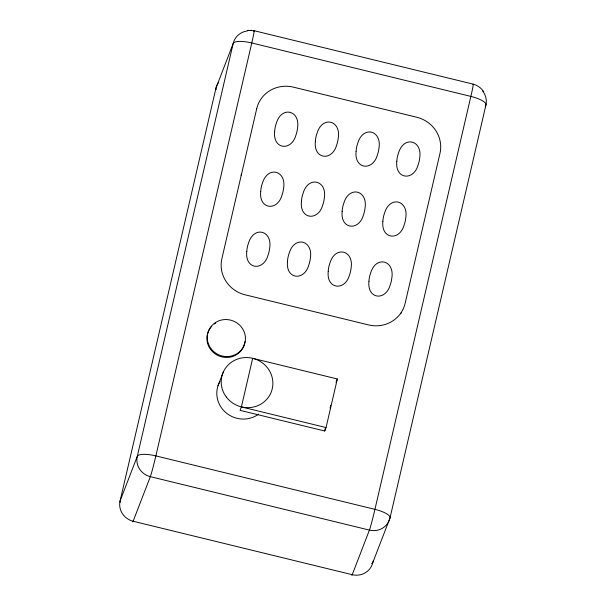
<?xml version="1.0" encoding="UTF-8"?>
<svg xmlns="http://www.w3.org/2000/svg" width="606" height="606" viewBox="0 0 606 606"><rect width="100%" height="100%" fill="white"/><g stroke="black" fill="none" stroke-linecap="round" stroke-linejoin="round"><path stroke-width="0.91" d="M241.127 175.21L241.521 173.505M241.393 406.914L252.679 358.32L337.33 378.97L326.043 427.563L324.718 431.002L240.067 410.353L241.393 406.914L326.043 427.563M324.718 431.002L325.361 428.253M330.043 408.08L330.679 405.331M373.22 560.747L372.796 562.595A17.316 4.848 13.1 0 1 371.66 563.694M218.024 385.704L223.266 372.137M336.004 382.416L337.33 378.97M485.247 106.823L485.921 105.073A17.316 16.612 21.1 0 0 482.527 90.862M248.354 30.391L247.551 30.421L254.119 30.701L473.21 84.143C477.49 85.264 481.24 88.044 483.717 91.688M250.869 30.323L251.588 30.3M351.844 574.799A17.316 0.651 -76.3 0 0 352.215 574.685A17.316 16.612 21.1 0 0 372.796 562.595L389.999 518.009L485.921 105.073A17.316 4.848 13.1 0 0 470.87 96.407L251.778 42.965A17.316 4.848 13.1 0 0 233.204 43.42L216.001 88.006L120.079 500.942A17.316 4.848 13.1 0 0 120.246 502.359M132.744 521.531A17.316 0.651 -76.3 0 0 133.131 521.243L150.333 476.657A17.316 0.651 -76.3 0 0 155.856 455.901L251.778 42.965A17.316 0.651 -76.3 0 0 253.785 31.33M218.569 82.333A17.316 16.612 21.1 0 0 216.001 88.006A17.316 4.848 13.1 0 0 216.228 89.529M247.331 30.959A17.316 16.612 21.1 0 0 233.204 43.42L137.282 456.363L120.079 500.942A17.316 16.612 21.1 0 0 133.131 521.243L352.215 574.685L369.418 530.106A17.316 0.651 -76.3 0 0 374.94 509.351L470.87 96.407A17.316 0.651 -76.3 0 0 473.013 84.431M258.664 414.103A25.982 24.922 21.1 0 1 225.977 412.716A25.982 24.922 21.1 0 1 219.94 381.409M244.968 341.625A19.195 18.415 21.1 0 1 218.19 355.631A19.195 18.415 21.1 0 1 211.736 326.278M214.365 323.975A19.195 18.415 21.1 0 1 215.774 323.059M401.407 312.56A30.845 29.588 21.1 0 1 400.627 313.787M246.786 251.437C244.741 269.481 263.587 271.632 268.125 254.937A30.641 29.391 21.1 0 0 269.587 248.642C272.942 230.295 253.641 225.288 248.392 243.468A30.641 29.391 21.1 0 0 246.93 249.763L246.786 251.437M260.724 191.443C258.679 209.487 277.525 211.638 282.063 194.943A30.641 29.391 21.1 0 0 283.525 188.648C286.88 170.301 267.579 165.294 262.322 183.474A30.641 29.391 21.1 0 0 260.86 189.769L260.724 191.443M274.662 131.449C272.609 149.493 291.463 151.644 295.993 134.949A30.641 29.391 21.1 0 0 297.463 128.654C300.818 110.307 281.517 105.3 276.26 123.48A30.641 29.391 21.1 0 0 274.798 129.782L274.662 131.449M287.509 261.368C285.464 279.411 304.31 281.563 308.848 264.867A30.641 29.391 21.1 0 0 310.31 258.573C313.666 240.234 294.365 235.219 289.107 253.399A30.641 29.391 21.1 0 0 287.645 259.701L287.509 261.368M301.447 201.374C299.402 219.425 318.248 221.576 322.786 204.881A30.641 29.391 21.1 0 0 324.248 198.579C327.604 180.24 308.302 175.232 303.045 193.405A30.641 29.391 21.1 0 0 301.583 199.707L301.447 201.374M315.378 141.387C313.332 159.431 332.179 161.582 336.716 144.887A30.641 29.391 21.1 0 0 338.178 138.585C341.542 120.246 322.233 115.238 316.983 133.418A30.641 29.391 21.1 0 0 315.521 139.713L315.378 141.387M328.232 271.306C326.187 289.35 345.034 291.501 349.571 274.806A30.641 29.391 21.1 0 0 351.033 268.503C354.389 250.164 335.088 245.157 329.831 263.337A30.641 29.391 21.1 0 0 328.369 269.632L328.232 271.306M342.17 211.312C340.117 229.356 358.964 231.507 363.502 214.812A30.641 29.391 21.1 0 0 364.964 208.517C368.327 190.17 349.018 185.163 343.769 203.343A30.641 29.391 21.1 0 0 342.307 209.638L342.17 211.312M356.101 151.318C354.055 169.362 372.902 171.513 377.44 154.818A30.641 29.391 21.1 0 0 378.901 148.523C382.257 130.176 362.956 125.169 357.707 143.349A30.641 29.391 21.1 0 0 356.245 149.652L356.101 151.318M368.956 281.237C366.903 299.281 385.749 301.432 390.287 284.737A30.641 29.391 21.1 0 0 391.749 278.442C395.112 260.095 375.803 255.088 370.554 273.268A30.641 29.391 21.1 0 0 369.092 279.571L368.956 281.237M382.886 221.243C380.841 239.287 399.687 241.438 404.225 224.75A30.641 29.391 21.1 0 0 405.687 218.448C409.042 200.109 389.741 195.094 384.492 213.274A30.641 29.391 21.1 0 0 383.03 219.577L382.886 221.243M396.824 161.249C394.779 179.3 413.625 181.452 418.163 164.756A30.641 29.391 21.1 0 0 419.625 158.454C422.98 140.115 403.679 135.108 398.422 153.288A30.641 29.391 21.1 0 0 396.96 159.583L396.824 161.249M256.724 108.679L221.879 258.664A30.845 29.588 21.1 0 0 245.127 294.811L368.486 324.907A30.845 29.588 21.1 0 0 405.126 303.371L439.971 153.386A30.845 29.588 21.1 0 0 416.723 117.238L293.365 87.143A30.845 29.588 21.1 0 0 256.724 108.679M374.94 509.351L155.856 455.901A17.316 4.848 13.1 0 0 137.282 456.363A17.316 16.612 21.1 0 0 150.333 476.657L369.418 530.106A17.316 16.612 21.1 0 0 389.999 518.009A17.316 4.848 13.1 0 0 374.94 509.351M226.371 397.089A25.982 24.922 21.1 0 0 270.814 393.074A25.982 24.922 21.1 0 0 243.93 357.654A25.982 24.922 21.1 0 0 226.371 397.089M210.82 348.389A19.195 18.415 21.1 0 0 243.733 346.177A19.195 18.415 21.1 0 0 224.5 319.582A19.195 18.415 21.1 0 0 210.82 348.389"/></g></svg>
